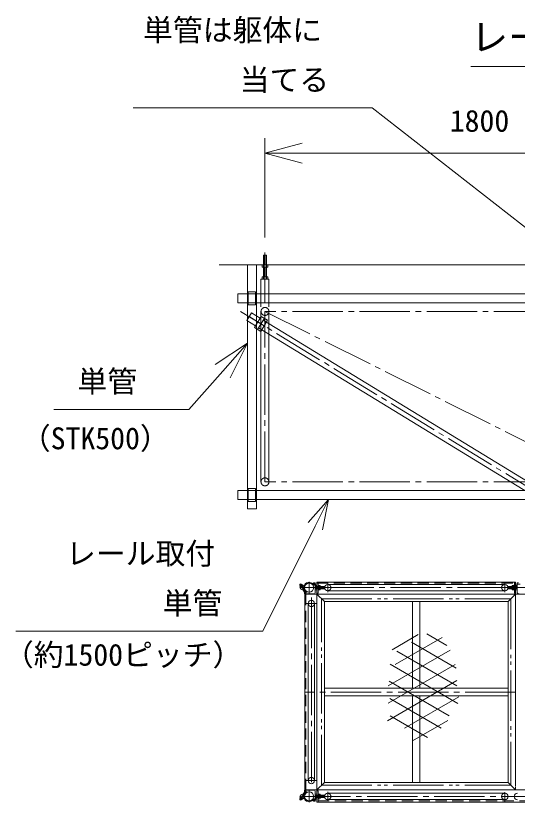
# Model space of a CAD drawing. Units: millimetres, scale not verified. Extents: x -7678 to 7678, y -9969 to 9969.
# Drawn here: x -7678 to -4987, y 1639 to 5857 of the extents above; entities that cross this region are included whole.
import ezdxf
from ezdxf.enums import TextEntityAlignment as Align

# ---------------------------------------------------------------- set-up
doc = ezdxf.new("R2010")
doc.units = ezdxf.units.MM
doc.header["$LTSCALE"] = 30
for name, pattern in [('CHAIN2', [12, 9, -1, 1, -1]), ('DASHED2', [3, 2, -1]), ('DOUBLE_CHAIN2', [12.8, 9, -1, 0.6, -0.6, 0.6, -1])]:
    doc.linetypes.add(name, pattern=pattern)
for name, color, linetype, lineweight in [('0-1_12 常用一点鎖線', 3, 'CHAIN2', 18), ('0-2_11 常用破線', 3, 'DASHED2', 18), ('0-3_40 強調実線', 1, 'Continuous', 18), ('0-4_10 常用実線', 3, 'Continuous', 18), ('0-5_32 補完一点鎖線', 6, 'CHAIN2', 18), ('0-6_30 補完実線', 6, 'Continuous', 18), ('0-8_13 常用二点鎖線', 3, 'DOUBLE_CHAIN2', 18), ('0-B_22 準用一点鎖線', 4, 'CHAIN2', 18), ('0-D_05 寸法', 7, 'Continuous', 18), ('0-E_33 補完細線', 6, 'Continuous', 18)]:
    doc.layers.add(name, color=color, linetype=linetype, lineweight=lineweight)
doc.styles.add('ＭＳ ゴシック', font='')
doc.styles.get('ＭＳ ゴシック').set_extended_font_data('MS Gothic')

msp = doc.modelspace()

# ---------------------------------------------------------------- linework, layer by layer
at = {"layer": '0-1_12 常用一点鎖線'}
for p, q in [((-6119.21, 2759.93), (-6153.37, 2810.34)), ((-6019.52, 2790.12), (-6136.81, 2790.12)), ((-6103.73, 2758.87), (-6103.73, 2821.37)), ((-6067.87, 2808.12), (-6087.45, 2808.12)), ((-6077.73, 2800.94), (-6077.73, 2815.12)), ((-5037.23, 2790.12), (-6021.23, 2790.12)), ((-6004.23, 2765.96), (-6004.23, 2814.27)), ((-5054.23, 2766.33), (-5054.23, 2817.01)), ((-5038.93, 2790.12), (-4921.64, 2790.12)), ((-4990.59, 2808.12), (-4971.01, 2808.12)), ((-6115.89, 2769.75), (-6128.92, 2760.92)), ((-6066.41, 2705.12), (-6118.09, 2705.12)), ((-6091.73, 2736.14), (-6091.73, 1726.05)), ((-4996.73, 2741.08), (-4996.73, 1705.12)), ((-4996.73, 2230.12), (-6126.73, 2230.12)), ((-6066.67, 1755.12), (-6117.52, 1755.12)), ((-6119.21, 1700.31), (-6153.37, 1649.9)), ((-6115.89, 1690.49), (-6128.92, 1699.31)), ((-6103.73, 1701.37), (-6103.73, 1638.87)), ((-6004.23, 1694.27), (-6004.23, 1645.96)), ((-5054.23, 1693.91), (-5054.23, 1643.22)), ((-6019.52, 1670.12), (-6136.81, 1670.12)), ((-6067.87, 1652.12), (-6087.45, 1652.12)), ((-6077.73, 1659.3), (-6077.73, 1645.11)), ((-3002.23, 1670.12), (-6021.23, 1670.12))]:
    msp.add_line(p, q, dxfattribs=at)
at = {"layer": '0-2_11 常用破線'}
for p, q in [((-6061.73, 2814.12), (-4996.73, 2814.12)), ((-6044.23, 2796.47), (-6061.73, 2796.47)), ((-6057.92, 2783.77), (-6056.73, 2785.12)), ((-6044.57, 2795.12), (-6056.73, 2795.12)), ((-6044.57, 2785.12), (-6056.73, 2785.12)), ((-5014.23, 2796.47), (-4996.73, 2796.47)), ((-5014.23, 2796.47), (-4996.73, 2796.47)), ((-5013.89, 2795.12), (-5001.73, 2795.12)), ((-5013.89, 2795.12), (-5001.73, 2795.12)), ((-5013.89, 2785.12), (-5001.73, 2785.12)), ((-5013.89, 2785.12), (-5001.73, 2785.12)), ((-5000.54, 2783.77), (-5001.73, 2785.12)), ((-5000.54, 2783.77), (-5001.73, 2785.12)), ((-6120.73, 2755.12), (-6120.73, 1705.12)), ((-6061.73, 2783.77), (-6044.23, 2783.77)), ((-4996.73, 2783.77), (-5014.23, 2783.77)), ((-4996.73, 2783.77), (-5014.23, 2783.77)), ((-6044.23, 1676.47), (-6061.73, 1676.47)), ((-6061.73, 1663.77), (-6044.23, 1663.77)), ((-6057.92, 1663.77), (-6056.73, 1665.12)), ((-6044.57, 1675.12), (-6056.73, 1675.12)), ((-6044.57, 1665.12), (-6056.73, 1665.12)), ((-6055.73, 1646.12), (-2967.73, 1646.12))]:
    msp.add_line(p, q, dxfattribs=at)
for points in [[(-6057.92, 2796.47), (-6056.73, 2795.12), (-6056.73, 2785.12)], [(-5000.54, 2796.47), (-5001.73, 2795.12), (-5001.73, 2785.12)], [(-5000.54, 2796.47), (-5001.73, 2795.12), (-5001.73, 2785.12)], [(-6057.92, 1676.47), (-6056.73, 1675.12), (-6056.73, 1665.12)]]:
    msp.add_lwpolyline(points, dxfattribs=at)
for centre, start, end in [((-6004.23, 2790.12), 270, 90), ((-5054.23, 2790.12), 90, 270), ((-6091.73, 2705.12), 180, 0), ((-6091.73, 1755.12), 0, 180), ((-6004.23, 1670.12), 270, 90), ((-5054.23, 1670.12), 90, 270)]:
    msp.add_arc(centre, 17, start, end, dxfattribs=at)
at = {"layer": '0-3_40 強調実線'}
msp.add_line((-2252.24, 4521.22), (-6585.73, 4521.22), dxfattribs=at)
at = {"layer": '0-4_10 常用実線'}
for p, q in [((-6149.22, 2797.97), (-6153.54, 2804.34)), ((-6145.65, 2791.94), (-6149.02, 2796.9)), ((-6143.43, 2801.9), (-6147.74, 2808.26)), ((-6139.14, 2796.34), (-6142.51, 2801.31)), ((-6121.31, 2771.49), (-6130.92, 2785.68)), ((-6067.71, 2802.12), (-6070.73, 2804.7)), ((-6061.73, 2795.84), (-6069.4, 2795.84)), ((-6061.73, 2784.4), (-6069.4, 2784.4)), ((-6055.73, 2820.12), (-6055.73, 2760.12)), ((-6053.23, 2802.77), (-6055.73, 2802.77)), ((-6053.23, 2789.38), (-6055.73, 2791.3)), ((-6053.23, 2802.77), (-6053.23, 2777.46)), ((-6053.23, 2795.84), (-6045.55, 2795.84)), ((-6053.23, 2784.4), (-6045.55, 2784.4)), ((-6044.23, 2796.47), (-6025.23, 2796.47)), ((-6023.88, 2795.12), (-6044.21, 2795.12)), ((-6023.88, 2785.12), (-6044.21, 2785.12)), ((-6025.23, 2796.47), (-6025.23, 2783.77)), ((-5054.23, 2807.12), (-6004.23, 2807.12)), ((-5034.58, 2795.12), (-5014.25, 2795.12)), ((-5034.58, 2795.12), (-5014.25, 2795.12)), ((-5034.58, 2785.12), (-5014.25, 2785.12)), ((-5034.58, 2785.12), (-5014.25, 2785.12)), ((-5014.23, 2796.47), (-5033.23, 2796.47)), ((-5033.23, 2796.47), (-5033.23, 2783.77)), ((-5014.23, 2796.47), (-5033.23, 2796.47)), ((-5033.23, 2796.47), (-5033.23, 2783.77)), ((-5005.23, 2795.84), (-5012.9, 2795.84)), ((-5005.23, 2795.84), (-5012.9, 2795.84)), ((-5005.23, 2784.4), (-5012.9, 2784.4)), ((-5005.23, 2784.4), (-5012.9, 2784.4)), ((-5005.23, 2802.77), (-5002.73, 2802.77)), ((-5005.23, 2802.77), (-5005.23, 2777.46)), ((-5005.23, 2802.77), (-5002.73, 2802.77)), ((-5005.23, 2802.77), (-5005.23, 2777.46)), ((-5005.23, 2789.38), (-5002.73, 2791.3)), ((-5005.23, 2789.38), (-5002.73, 2791.3)), ((-5002.73, 2820.12), (-5002.73, 2760.12)), ((-4996.73, 2795.84), (-4989.05, 2795.84)), ((-4996.73, 2784.4), (-4989.05, 2784.4)), ((-4990.75, 2802.12), (-4987.73, 2804.7)), ((-6129.17, 2766.16), (-6139.75, 2781.76)), ((-6129.26, 2765.12), (-6129.26, 2756.12)), ((-6129.26, 2756.12), (-6080.73, 2756.12)), ((-6126.73, 2755.12), (-6061.73, 2755.12)), ((-6070.73, 2766.12), (-6070.73, 2780.41)), ((-6066.88, 2778.12), (-6070.73, 2775.52)), ((-6055.73, 2760.12), (-6061.73, 2760.12)), ((-6061.73, 1705.12), (-6061.73, 2755.12)), ((-6061.73, 2755.12), (-6021.73, 2715.12)), ((-6061.73, 2755.12), (-4996.73, 2755.12)), ((-6061.73, 2755.12), (-4926.73, 2755.12)), ((-6053.23, 2777.46), (-6055.73, 2777.46)), ((-6044.23, 2783.77), (-6025.23, 2783.77)), ((-5054.23, 2773.12), (-6004.23, 2773.12)), ((-4996.73, 2755.12), (-5036.73, 2715.12)), ((-5014.23, 2783.77), (-5033.23, 2783.77)), ((-5014.23, 2783.77), (-5033.23, 2783.77)), ((-5005.23, 2777.46), (-5002.73, 2777.46)), ((-5005.23, 2777.46), (-5002.73, 2777.46)), ((-5002.73, 2760.12), (-4996.73, 2760.12)), ((-4996.73, 1725.12), (-4996.73, 2755.12)), ((-4991.58, 2778.12), (-4987.73, 2775.52)), ((-4987.73, 2766.12), (-4987.73, 2780.41)), ((-6108.73, 1755.12), (-6108.73, 2705.12)), ((-6074.73, 2705.12), (-6074.73, 1755.12)), ((-6021.73, 1745.12), (-6021.73, 2715.12)), ((-6021.73, 2715.12), (-5036.73, 2715.12)), ((-5549.23, 2250.12), (-5549.23, 2715.12)), ((-5509.23, 2250.12), (-5509.23, 2715.12)), ((-5036.73, 2715.12), (-5036.73, 1745.12)), ((-5518.55, 2538.42), (-5659.27, 2457.18)), ((-5472.3, 2541.84), (-5365.51, 2480.18)), ((-5641.42, 2377.34), (-5389.53, 2522.76)), ((-5555.33, 2497.4), (-5315.48, 2358.93)), ((-5348.11, 2454.3), (-5680.32, 2262.5)), ((-5311.28, 2264.12), (-5632.79, 2449.74)), ((-5680.51, 2170.02), (-5320.49, 2377.87)), ((-5669.99, 2378.84), (-5306.88, 2169.21)), ((-5310.89, 2291.04), (-5683.42, 2075.96)), ((-5352.73, 2103.3), (-5674.59, 2289.13)), ((-5036.73, 2250.12), (-6021.73, 2250.12)), ((-5036.73, 2210.12), (-6021.73, 2210.12)), ((-5396.05, 2035.94), (-5671.52, 2194.98)), ((-5591.75, 2036.51), (-5299.95, 2204.98)), ((-5549.23, 1745.12), (-5549.23, 2210.12)), ((-5509.23, 1745.12), (-5509.23, 2210.12)), ((-5468.52, 1985.4), (-5670, 2101.72)), ((-5549.35, 1968.61), (-5359.76, 2078.07)), ((-6021.73, 1745.12), (-6061.73, 1705.12)), ((-6021.73, 1745.12), (-5036.73, 1745.12)), ((-5036.73, 1745.12), (-4996.73, 1705.12)), ((-6129.17, 1693.91), (-6139.92, 1678.06)), ((-6129.26, 1704.12), (-6080.73, 1704.12)), ((-6129.26, 1694.96), (-6129.26, 1703.96)), ((-6070.73, 1694.12), (-6070.73, 1679.82)), ((-6061.73, 1705.12), (-4996.73, 1705.12)), ((-6055.73, 1700.12), (-6061.73, 1700.12)), ((-6055.73, 1700.12), (-6055.73, 1640.12)), ((-3021.73, 1705.12), (-6001.73, 1705.12)), ((-6149.22, 1662.1), (-6153.54, 1655.74)), ((-6145.65, 1668.14), (-6149.02, 1663.17)), ((-6143.43, 1658.17), (-6147.74, 1651.81)), ((-6139.14, 1663.73), (-6142.51, 1658.76)), ((-6066.88, 1682.12), (-6070.73, 1684.72)), ((-6067.71, 1658.12), (-6070.73, 1655.53)), ((-6061.73, 1675.84), (-6069.4, 1675.84)), ((-6061.73, 1664.4), (-6069.4, 1664.4)), ((-6053.23, 1682.77), (-6055.73, 1682.77)), ((-6053.23, 1669.38), (-6055.73, 1671.3)), ((-6053.23, 1657.46), (-6055.73, 1657.46)), ((-6053.23, 1682.77), (-6053.23, 1657.46)), ((-6053.23, 1675.84), (-6045.55, 1675.84)), ((-6053.23, 1664.4), (-6045.55, 1664.4)), ((-6044.23, 1676.47), (-6025.23, 1676.47)), ((-6044.23, 1663.77), (-6025.23, 1663.77)), ((-6023.88, 1675.12), (-6044.21, 1675.12)), ((-6023.88, 1665.12), (-6044.21, 1665.12)), ((-6025.23, 1676.47), (-6025.23, 1663.77)), ((-5054.23, 1687.12), (-6004.23, 1687.12)), ((-5054.23, 1653.12), (-6004.23, 1653.12)), ((-6055.73, 1640.12), (-6061.73, 1640.12)), ((-6055.73, 1640.12), (-2961.73, 1640.12))]:
    msp.add_line(p, q, dxfattribs=at)
for points in [[(-6142.39, 2802.6), (-6146, 2807.93), (-6148.09, 2808.33), (-6153.47, 2804.68), (-6153.87, 2802.6), (-6150.26, 2797.27)], [(-6149.85, 2789.09), (-6153.21, 2794.06), (-6152.56, 2795.7)], [(-6134.95, 2799.19), (-6138.31, 2804.16), (-6140.08, 2804.16), (-6152.56, 2795.7)], [(-6128.71, 2803.41), (-6151.53, 2787.95), (-6145.59, 2779.17), (-6127.83, 2787.05)], [(-6070.73, 2799.82), (-6070.73, 2816.12), (-6077.73, 2816.12)], [(-6061.73, 2802.12), (-6069.4, 2802.12), (-6070.73, 2799.82)], [(-6061.73, 2778.12), (-6069.4, 2778.12), (-6070.73, 2780.41), (-6070.73, 2799.82)], [(-4996.73, 2755.12), (-4996.73, 2820.12), (-6061.73, 2820.12), (-6061.73, 2754.96)], [(-6053.23, 2802.12), (-6045.55, 2802.12), (-6044.23, 2799.82), (-6044.23, 2780.41)], [(-6025.23, 2796.47), (-6023.73, 2794.97), (-6023.73, 2785.27), (-6025.23, 2783.77)], [(-5033.23, 2796.47), (-5034.73, 2794.97), (-5034.73, 2785.27), (-5033.23, 2783.77)], [(-5033.23, 2796.47), (-5034.73, 2794.97), (-5034.73, 2785.27), (-5033.23, 2783.77)], [(-5005.23, 2802.12), (-5012.9, 2802.12), (-5014.23, 2799.82), (-5014.23, 2780.41)], [(-5005.23, 2802.12), (-5012.9, 2802.12), (-5014.23, 2799.82), (-5014.23, 2780.41)], [(-4996.73, 2802.12), (-4989.05, 2802.12), (-4987.73, 2799.82)], [(-4996.73, 2778.12), (-4989.05, 2778.12), (-4987.73, 2780.41), (-4987.73, 2799.82)], [(-4987.73, 2799.82), (-4987.73, 2816.12), (-4980.73, 2816.12)], [(-6061.73, 2755.12), (-6126.73, 2755.12), (-6126.73, 1705.12), (-6061.73, 1705.12), (-6061.73, 1640.12)], [(-6053.23, 2778.12), (-6045.55, 2778.12), (-6044.23, 2780.41)], [(-5005.23, 2778.12), (-5012.9, 2778.12), (-5014.23, 2780.41)], [(-5005.23, 2778.12), (-5012.9, 2778.12), (-5014.23, 2780.41)], [(-2961.73, 1705.12), (-4026.73, 1705.12), (-4996.73, 1705.12)], [(-6142.39, 1657.47), (-6146, 1652.14), (-6148.09, 1651.74), (-6153.47, 1655.39), (-6153.87, 1657.47), (-6150.26, 1662.8)], [(-6149.85, 1670.98), (-6153.21, 1666.01), (-6152.56, 1664.37)], [(-6134.95, 1660.88), (-6138.31, 1655.92), (-6140.08, 1655.91), (-6152.56, 1664.37)], [(-6128.57, 1656.56), (-6151.53, 1672.13), (-6145.59, 1680.9), (-6127.85, 1673.04)], [(-6070.73, 1660.41), (-6070.73, 1644.12), (-6077.73, 1644.12)], [(-6061.73, 1682.12), (-6069.4, 1682.12), (-6070.73, 1679.82), (-6070.73, 1660.41)], [(-6061.73, 1658.12), (-6069.4, 1658.12), (-6070.73, 1660.41)], [(-6053.23, 1682.12), (-6045.55, 1682.12), (-6044.23, 1679.82), (-6044.23, 1660.41)], [(-6053.23, 1658.12), (-6045.55, 1658.12), (-6044.23, 1660.41)], [(-6025.23, 1676.47), (-6023.73, 1674.97), (-6023.73, 1665.27), (-6025.23, 1663.77)]]:
    msp.add_lwpolyline(points, dxfattribs=at)
for centre, radius in [((-6103.73, 2790.12), 24.3), ((-6077.73, 2808.12), 5), ((-6122.73, 2765.12), 5), ((-6103.73, 1670.12), 24.3), ((-6122.73, 1695.12), 5), ((-6077.73, 1652.12), 5)]:
    msp.add_circle(centre, radius, dxfattribs=at)
for centre, radius, start, end in [((-6149.54, 2793.21), 3.73, 81.93454, 161.01774), ((-6141.7, 2793.12), 8.23, 95.62528, 152.62484), ((-6138.88, 2800.43), 3.73, 87.23238, 166.31558), ((-6103.73, 2790.12), 28.3, 48.66773, 189.66926), ((-6077.73, 2808.12), 8, 90, 194.06208), ((-6057.7, 2790.12), 13.03, 153.95157, 206.04843), ((-6066.24, 2798.88), 4.39, 143.50367, 223.83759), ((-6066.24, 2781.36), 4.39, 136.16241, 216.49633), ((-6057.26, 2790.12), 13.03, 333.95157, 26.04843), ((-6048.72, 2798.88), 4.39, 316.16241, 36.49633), ((-6048.72, 2781.36), 4.39, 323.50367, 43.83759), ((-6004.23, 2790.12), 17, 90, 270), ((-5054.23, 2790.12), 17, 270, 90), ((-5001.2, 2790.12), 13.03, 153.95157, 206.04843), ((-5001.2, 2790.12), 13.03, 153.95157, 206.04843), ((-5009.74, 2798.88), 4.39, 143.50367, 223.83759), ((-5009.74, 2798.88), 4.39, 143.50367, 223.83759), ((-5009.74, 2781.36), 4.39, 136.16241, 216.49633), ((-5009.74, 2781.36), 4.39, 136.16241, 216.49633), ((-5000.76, 2790.12), 13.03, 333.95157, 26.04843), ((-4992.22, 2798.88), 4.39, 316.16241, 36.49633), ((-4992.22, 2781.36), 4.39, 323.50367, 43.83759), ((-6122.73, 2765.12), 6.53, 53.19086, 180), ((-6080.73, 2766.12), 10, 270, 0), ((-4977.73, 2766.12), 10, 180, 270), ((-6091.73, 2705.12), 17, 0, 180), ((-6091.73, 1755.12), 17, 180, 0), ((-6122.73, 1695.12), 6.53, 180, 306.80914), ((-6080.73, 1694.12), 10, 0, 90), ((-6149.54, 1666.87), 3.73, 198.98226, 278.06546), ((-6141.7, 1666.95), 8.23, 207.37516, 264.37472), ((-6138.88, 1659.64), 3.73, 193.68442, 272.76762), ((-6103.73, 1670.12), 28.3, 170.63937, 311.33227), ((-6077.73, 1652.12), 8, 165.93792, 270), ((-6057.7, 1670.12), 13.03, 153.95157, 206.04843), ((-6066.24, 1678.88), 4.39, 143.50367, 223.83759), ((-6066.24, 1661.36), 4.39, 136.16241, 216.49633), ((-6057.26, 1670.12), 13.03, 333.95157, 26.04843), ((-6048.72, 1678.88), 4.39, 316.16241, 36.49633), ((-6048.72, 1661.36), 4.39, 323.50367, 43.83759), ((-6004.23, 1670.12), 17, 90, 270), ((-5054.23, 1670.12), 17, 270, 90), ((-4986.73, 1669.81), 17, 90, 270)]:
    msp.add_arc(centre, radius, start, end, dxfattribs=at)
at = {"layer": '0-5_32 補完一点鎖線'}
for p, q in [((-6340.73, 4586.8), (-6340.73, 4312.22)), ((-4819.07, 3261.14), (-6472.1, 4271.58)), ((-6426.07, 4243.44), (-6345.01, 4193.89)), ((-6343.82, 4234.19), (-6380.33, 4174.46))]:
    msp.add_line(p, q, dxfattribs=at)
at = {"layer": '0-6_30 補完実線'}
for p, q in [((-6435.03, 4521.22), (-6435.03, 3212.22)), ((-6435.03, 4521.22), (-6386.43, 4521.22)), ((-6386.43, 4521.22), (-6386.43, 3212.22)), ((-6348.73, 4443.97), (-6348.73, 4521.22)), ((-6332.73, 4521.22), (-6332.73, 4443.97)), ((-6325.73, 4443.97), (-6362.08, 4443.97)), ((-2537.73, 4365.52), (-6485.73, 4365.52)), ((-6485.73, 4365.52), (-6485.73, 4316.92)), ((-6430.73, 4376.22), (-6430.73, 4306.22)), ((-6390.73, 4376.22), (-6430.73, 4376.22)), ((-6390.73, 4376.22), (-6390.73, 4306.22)), ((-2537.73, 4316.92), (-6485.73, 4316.92)), ((-6390.73, 4306.22), (-6430.73, 4306.22)), ((-6413.4, 4264.17), (-6438.74, 4222.7)), ((-6413.4, 4264.17), (-6366.47, 4235.49)), ((-6362.08, 4271.22), (-6362.08, 3357.22)), ((-6319.38, 4271.22), (-6319.38, 3357.22)), ((-6438.74, 4222.7), (-6391.82, 4194.02)), ((-4806.55, 3281.62), (-6349.56, 4224.8)), ((-4831.58, 3240.66), (-6374.6, 4183.84)), ((-2537.73, 3311.52), (-6485.73, 3311.52)), ((-6485.73, 3262.92), (-6485.73, 3311.52)), ((-6430.73, 3252.22), (-6430.73, 3322.22)), ((-6390.73, 3322.22), (-6430.73, 3322.22)), ((-6390.73, 3252.22), (-6390.73, 3322.22)), ((-2537.73, 3262.92), (-6485.73, 3262.92)), ((-6390.73, 3252.22), (-6430.73, 3252.22)), ((-6386.43, 3212.22), (-6435.03, 3212.22))]:
    msp.add_line(p, q, dxfattribs=at)
for points in [[(-6348.73, 4521.22), (-6348.73, 4573.36), (-6332.73, 4573.36), (-6332.73, 4521.22)], [(-6362.08, 4296.22), (-6362.08, 4443.97), (-6319.38, 4443.97), (-6319.38, 4296.22)], [(-6355.73, 4443.97), (-6355.73, 4456.11), (-6325.73, 4456.11), (-6325.73, 4443.97)]]:
    msp.add_lwpolyline(points, dxfattribs=at)
for points in [[(-6325.73, 4507.97), (-6355.73, 4507.97), (-6355.73, 4521.22), (-6325.73, 4521.22)], [(-6363.27, 4164.03), (-6326.76, 4223.75), (-6360.89, 4244.62), (-6397.4, 4184.89)]]:
    msp.add_lwpolyline(points, close=True, dxfattribs=at)
at = {"layer": '0-8_13 常用二点鎖線'}
for p, q in [((-6036.73, 1730.12), (-6036.73, 2730.12)), ((-6036.73, 2730.12), (-5021.73, 2730.12)), ((-5021.73, 2730.12), (-5021.73, 1730.12)), ((-6036.73, 1730.12), (-5021.73, 1730.12))]:
    msp.add_line(p, q, dxfattribs=at)
at = {"layer": '0-B_22 準用一点鎖線'}
for p, q in [((-2682.73, 4271.22), (-6340.73, 4271.22)), ((-6340.73, 3357.22), (-6340.73, 4271.22)), ((-6340.73, 4271.22), (-4511.73, 3357.22)), ((-2682.73, 3357.22), (-6340.73, 3357.22))]:
    msp.add_line(p, q, dxfattribs=at)
for centre in [(-6340.73, 4271.22), (-6340.73, 3357.22)]:
    msp.add_circle(centre, 21.35, dxfattribs=at)
at = {"layer": '0-D_05 寸法'}
for p, q in [((-5236.49, 5585.32), (-3555.89, 5585.32)), ((-6340.73, 4666.8), (-6340.73, 5199.58)), ((-6340.73, 5119.58), (-6140.73, 5119.58)), ((-6140.73, 5119.58), (-4711.73, 5119.58)), ((-6435.03, 4100.7), (-6567.57, 3950.92)), ((-5999.68, 3262.92), (-6071, 3119.69))]:
    msp.add_line(p, q, dxfattribs=at)
for points in [[(-4812.14, 4619.68), (-5765.39, 5363.93), (-7047.09, 5363.93)], [(-6140.73, 5065.99), (-6340.73, 5119.58), (-6140.73, 5173.17)], [(-6607.7, 3986.43), (-6435.03, 4100.7), (-6527.44, 3915.41)], [(-6567.57, 3950.92), (-6749.11, 3745.78), (-7473.61, 3745.78)], [(-6109.38, 3138.81), (-5999.68, 3262.92), (-6032.62, 3100.58)], [(-6071, 3119.69), (-6351.41, 2556.62), (-7677.83, 2556.62)]]:
    msp.add_lwpolyline(points, dxfattribs=at)
at = {"layer": '0-E_33 補完細線'}
for p, q in [((-6347.48, 4521.22), (-6347.48, 4573.36)), ((-6333.98, 4573.36), (-6333.98, 4521.22)), ((-6347.48, 4456.11), (-6347.48, 4507.97)), ((-6333.98, 4507.97), (-6333.98, 4456.11))]:
    msp.add_line(p, q, dxfattribs=at)

# ---------------------------------------------------------------- texts
at = {"layer": '0-D_05 寸法', "style": 'ＭＳ ゴシック'}
for s, height, p in [('単管は躯体に', 117.3, (-6994.72, 5686.6)), ('レール取合詳細', 146.6, (-5236.49, 5625.32)), ('当てる', 117.3, (-6476.32, 5419.93)), ('1800', 117.3, (-5349.49, 5199.58)), ('単管', 117.3, (-7346.44, 3801.78)), ('（STK500）', 117.3, (-7650.36, 3496.8)), ('レール取付', 117.3, (-7407.95, 2879.28)), ('単管', 117.3, (-6889.55, 2612.62)), ('（約1500ピッチ）', 117.3, (-7741.19, 2336.12))]:
    msp.add_text(s, height=height, dxfattribs=at).set_placement(p, align=Align.BOTTOM_LEFT)

doc.saveas('drawing.dxf')
